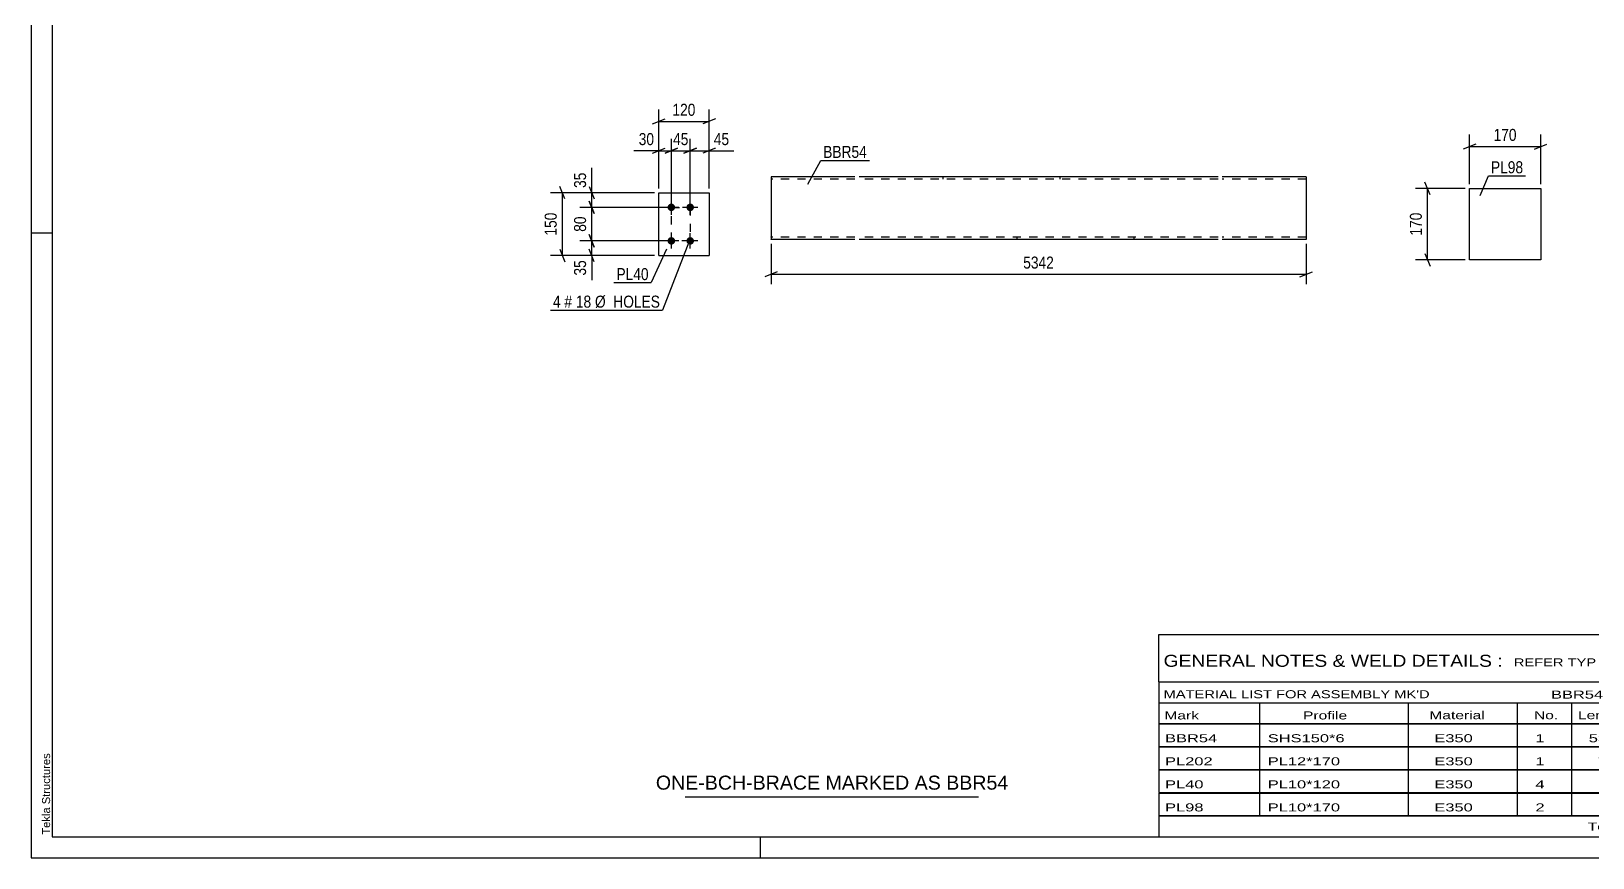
# Model space of a CAD drawing. Header units: millimetres. Extents: x 0 to 594, y 0 to 420.
# Drawn here: x 0 to 372.5, y 0 to 197.2 of the extents above; entities that cross this region are included whole.
import ezdxf

# ---------------------------------------------------------------- set-up
doc = ezdxf.new("R2010")
doc.units = ezdxf.units.MM
doc.linetypes.add('DXK_LINE_DOT2', pattern=[3.9198, 1.9599, -1.9599])
doc.styles.add('Arial', font='ARIAL.TTF', dxfattribs={"height": 0.2})
doc.styles.add('Arial Narrow', font='ARIALN.TTF', dxfattribs={"height": 0.2})

# ---------------------------------------------------------------- blocks, each defined once
blk = doc.blocks.new('Unknown-580609339-1130')
at = {"color": 5, "linetype": 'Continuous'}
for p, q in [((0, 420), (0, 0)), ((5, 415), (5, 5)), ((5, 149), (0, 149)), ((5, 5), (589, 5)), ((174, 0), (174, 5)), ((0, 0), (594, 0))]:
    blk.add_line(p, q, dxfattribs=at)
at = {"color": 174, "linetype": 'Continuous', "style": 'Arial'}
blk.add_text('Tekla Structures', height=1.9102, rotation=90, dxfattribs=at).set_placement((4.5, 5.5))
blk = doc.blocks.new('Part-580609339-2167 - 2161')
at = {"color": 2, "linetype": 'Continuous'}
for p, q in [((149.71, 143.67), (149.71, 158.67)), ((149.71, 158.67), (161.71, 158.67)), ((161.71, 158.67), (161.71, 143.67)), ((149.71, 143.67), (149.71, 143.67)), ((149.71, 143.67), (161.71, 143.67)), ((161.71, 143.67), (161.71, 143.67))]:
    blk.add_line(p, q, dxfattribs=at)
at = {"color": 7, "linetype": 'DXK_LINE_DOT2'}
for p, q in [((149.71, 158.67), (161.71, 158.67)), ((149.71, 143.67), (161.71, 143.67))]:
    blk.add_line(p, q, dxfattribs=at)
blk = doc.blocks.new('Bolt-580609339-2200 - 2161')
at = {"linetype": 'Continuous'}
for points in [[(152.71, 156.07), (152.9, 156.05), (153.08, 155.99), (153.24, 155.9), (153.38, 155.77), (153.49, 155.62), (153.57, 155.45), (153.61, 155.27), (153.61, 155.08), (153.57, 154.89), (153.49, 154.72), (153.38, 154.57), (153.24, 154.44), (153.08, 154.35), (152.9, 154.29), (152.71, 154.27), (152.52, 154.29), (152.34, 154.35), (152.18, 154.44), (152.04, 154.57), (151.93, 154.72), (151.86, 154.89), (151.82, 155.08), (151.82, 155.27), (151.86, 155.45), (151.93, 155.62), (152.04, 155.77), (152.18, 155.9), (152.34, 155.99), (152.52, 156.05)], [(157.21, 156.07), (157.4, 156.05), (157.58, 155.99), (157.74, 155.9), (157.88, 155.77), (157.99, 155.62), (158.07, 155.45), (158.11, 155.27), (158.11, 155.08), (158.07, 154.89), (157.99, 154.72), (157.88, 154.57), (157.74, 154.44), (157.58, 154.35), (157.4, 154.29), (157.21, 154.27), (157.02, 154.29), (156.84, 154.35), (156.68, 154.44), (156.54, 154.57), (156.43, 154.72), (156.36, 154.89), (156.32, 155.08), (156.32, 155.27), (156.36, 155.45), (156.43, 155.62), (156.54, 155.77), (156.68, 155.9), (156.84, 155.99), (157.02, 156.05)], [(152.71, 148.07), (152.9, 148.05), (153.08, 147.99), (153.24, 147.9), (153.38, 147.77), (153.49, 147.62), (153.57, 147.45), (153.61, 147.27), (153.61, 147.08), (153.57, 146.89), (153.49, 146.72), (153.38, 146.57), (153.24, 146.44), (153.08, 146.35), (152.9, 146.29), (152.71, 146.27), (152.52, 146.29), (152.34, 146.35), (152.18, 146.44), (152.04, 146.57), (151.93, 146.72), (151.86, 146.89), (151.82, 147.08), (151.82, 147.27), (151.86, 147.45), (151.93, 147.62), (152.04, 147.77), (152.18, 147.9), (152.34, 147.99), (152.52, 148.05)], [(157.21, 148.07), (157.4, 148.05), (157.58, 147.99), (157.74, 147.9), (157.88, 147.77), (157.99, 147.62), (158.07, 147.45), (158.11, 147.27), (158.11, 147.08), (158.07, 146.89), (157.99, 146.72), (157.88, 146.57), (157.74, 146.44), (157.58, 146.35), (157.4, 146.29), (157.21, 146.27), (157.02, 146.29), (156.84, 146.35), (156.68, 146.44), (156.54, 146.57), (156.43, 146.72), (156.36, 146.89), (156.32, 147.08), (156.32, 147.27), (156.36, 147.45), (156.43, 147.62), (156.54, 147.77), (156.68, 147.9), (156.84, 147.99), (157.02, 148.05)]]:
    blk.add_hatch(color=1, dxfattribs=at).paths.add_polyline_path(points)
at = {"color": 1, "linetype": 'Continuous'}
for p, q in [((152.71, 153.37), (152.71, 156.97)), ((157.21, 153.37), (157.21, 156.97)), ((154.51, 155.17), (150.91, 155.17)), ((159.01, 155.17), (155.41, 155.17)), ((154.51, 147.17), (150.91, 147.17)), ((152.71, 145.37), (152.71, 148.97)), ((159.01, 147.17), (155.41, 147.17)), ((157.21, 145.37), (157.21, 148.97))]:
    blk.add_line(p, q, dxfattribs=at)
blk = doc.blocks.new('Part-580609339-2404 - 2398')
at = {"color": 2, "linetype": 'Continuous'}
for p, q in [((343.11, 159.67), (360.11, 159.67)), ((343.11, 142.67), (343.11, 159.67)), ((360.11, 159.67), (360.11, 142.67)), ((360.11, 142.67), (343.11, 142.67))]:
    blk.add_line(p, q, dxfattribs=at)
blk = doc.blocks.new('Part-580609339-2436 - 2428')
at = {"color": 2, "linetype": 'Continuous'}
for p, q in [((176.49, 162.47), (176.49, 147.56)), ((196.49, 162.47), (176.49, 162.47)), ((283.15, 162.47), (197.49, 162.47)), ((304.15, 162.47), (284.15, 162.47)), ((304.15, 162.47), (304.15, 147.47)), ((176.49, 147.47), (176.49, 147.56)), ((196.49, 147.47), (176.49, 147.47)), ((283.15, 147.47), (197.49, 147.47)), ((304.15, 147.47), (284.15, 147.47))]:
    blk.add_line(p, q, dxfattribs=at)
at = {"color": 7, "linetype": 'DXK_LINE_DOT2'}
for p, q in [((196.49, 161.87), (176.49, 161.87)), ((283.15, 161.87), (197.49, 161.87)), ((217.49, 162.47), (217.49, 161.87)), ((245.41, 162.47), (245.41, 161.87)), ((304.15, 161.87), (284.15, 161.87)), ((176.49, 148.07), (176.49, 148.12)), ((196.49, 148.07), (176.49, 148.07)), ((283.15, 148.07), (197.49, 148.07)), ((235.23, 147.47), (235.23, 148.07)), ((263.15, 147.47), (263.15, 148.07)), ((304.15, 148.07), (284.15, 148.07)), ((304.15, 148.07), (304.15, 148.12))]:
    blk.add_line(p, q, dxfattribs=at)
blk = doc.blocks.new('Rectangle-580609339-2384 - 2161')
at = {"color": 1, "linetype": 'DXK_LINE_DOT2'}
blk.add_lwpolyline([(152.71, 155.17), (157.21, 155.17), (157.21, 147.17), (152.71, 147.17), (152.71, 155.17)], close=True, dxfattribs=at)
blk = doc.blocks.new('StraightDimension-580609339-2344 - 2161')
at = {"color": 7, "linetype": 'Continuous'}
for p, q in [((152.71, 156.17), (152.71, 171.52)), ((157.21, 156.17), (157.21, 171.52)), ((151.21, 168.07), (154.21, 169.27)), ((152.71, 168.67), (157.21, 168.67)), ((158.71, 169.27), (155.71, 168.07))]:
    blk.add_line(p, q, dxfattribs=at)
at = {"color": 0}
blk.add_wipeout([(157.39, 169.42), (157.39, 173.62), (152.53, 173.62), (152.53, 169.42)], dxfattribs=at)
at = {"color": 3, "style": 'Arial Narrow'}
blk.add_text('45', height=2.863, dxfattribs=at).set_placement((153.13, 170.02))
blk = doc.blocks.new('StraightDimension-580609339-2300 - 2161')
at = {"color": 7, "linetype": 'Continuous'}
for p, q in [((148.71, 158.67), (130.86, 158.67)), ((133.11, 160.17), (134.31, 157.17)), ((134.31, 153.67), (133.11, 156.67)), ((133.71, 155.17), (133.71, 158.67)), ((151.71, 155.17), (130.86, 155.17))]:
    blk.add_line(p, q, dxfattribs=at)
at = {"color": 0}
blk.add_wipeout([(132.96, 164.05), (128.76, 164.05), (128.76, 159.2), (132.96, 159.2)], dxfattribs=at)
at = {"color": 7, "linetype": 'Continuous'}
blk.add_line((133.71, 158.67), (133.71, 164.58), dxfattribs=at)
blk.add_line((133.71, 158.67), (133.71, 164.58), dxfattribs=at)
at = {"color": 3, "style": 'Arial Narrow'}
blk.add_text('35', height=2.863, rotation=90.0002, dxfattribs=at).set_placement((132.36, 159.8))
blk = doc.blocks.new('StraightDimension-580609339-2277 - 2161')
at = {"color": 7, "linetype": 'Continuous'}
for p, q in [((151.71, 147.17), (130.86, 147.17)), ((133.11, 148.67), (134.31, 145.67)), ((133.71, 143.67), (133.71, 147.17)), ((148.71, 143.67), (130.86, 143.67)), ((134.31, 142.17), (133.11, 145.17))]:
    blk.add_line(p, q, dxfattribs=at)
at = {"color": 0}
blk.add_wipeout([(132.96, 143.15), (128.76, 143.15), (128.76, 138.29), (132.96, 138.29)], dxfattribs=at)
at = {"color": 7, "linetype": 'Continuous'}
blk.add_line((133.71, 143.67), (133.71, 137.77), dxfattribs=at)
blk.add_line((133.71, 143.67), (133.71, 137.77), dxfattribs=at)
at = {"color": 3, "style": 'Arial Narrow'}
blk.add_text('35', height=2.863, rotation=90.0002, dxfattribs=at).set_placement((132.36, 138.89))
blk = doc.blocks.new('StraightDimension-580609339-2290 - 2161')
at = {"color": 7, "linetype": 'Continuous'}
for p, q in [((133.11, 156.67), (134.31, 153.67)), ((151.71, 155.17), (130.86, 155.17)), ((133.71, 147.17), (133.71, 155.17)), ((151.71, 147.17), (130.86, 147.17)), ((134.31, 145.67), (133.11, 148.67))]:
    blk.add_line(p, q, dxfattribs=at)
at = {"color": 0}
blk.add_wipeout([(132.96, 153.6), (128.76, 153.6), (128.76, 148.74), (132.96, 148.74)], dxfattribs=at)
at = {"color": 3, "style": 'Arial Narrow'}
blk.add_text('80', height=2.863, rotation=90.0002, dxfattribs=at).set_placement((132.36, 149.34))
blk = doc.blocks.new('StraightDimension-580609339-2314 - 2161')
at = {"color": 7, "linetype": 'Continuous'}
for p, q in [((148.71, 158.67), (123.86, 158.67)), ((127.31, 157.17), (126.11, 160.17)), ((126.71, 143.67), (126.71, 158.67)), ((148.71, 143.67), (123.86, 143.67)), ((126.11, 145.17), (127.31, 142.17))]:
    blk.add_line(p, q, dxfattribs=at)
at = {"color": 0}
blk.add_wipeout([(125.96, 154.51), (121.76, 154.51), (121.76, 147.83), (125.96, 147.83)], dxfattribs=at)
at = {"color": 3, "style": 'Arial Narrow'}
blk.add_text('150', height=2.863, rotation=90.0002, dxfattribs=at).set_placement((125.36, 148.43))
blk = doc.blocks.new('StraightDimension-580609339-2331 - 2161')
at = {"color": 7, "linetype": 'Continuous'}
for p, q in [((149.71, 159.67), (149.71, 171.52)), ((152.71, 156.17), (152.71, 171.52)), ((148.21, 168.07), (151.21, 169.27)), ((149.71, 168.67), (152.71, 168.67)), ((154.21, 169.27), (151.21, 168.07))]:
    blk.add_line(p, q, dxfattribs=at)
at = {"color": 0}
blk.add_wipeout([(149.19, 169.42), (149.19, 173.62), (144.33, 173.62), (144.33, 169.42)], dxfattribs=at)
at = {"color": 7, "linetype": 'Continuous'}
blk.add_line((149.71, 168.67), (143.8, 168.67), dxfattribs=at)
blk.add_line((149.71, 168.67), (143.8, 168.67), dxfattribs=at)
at = {"color": 3, "style": 'Arial Narrow'}
blk.add_text('30', height=2.863, dxfattribs=at).set_placement((144.93, 170.02))
blk = doc.blocks.new('StraightDimension-580609339-2354 - 2161')
at = {"color": 7, "linetype": 'Continuous'}
for p, q in [((157.21, 156.17), (157.21, 171.52)), ((161.71, 159.67), (161.71, 171.52)), ((155.71, 168.07), (158.71, 169.27)), ((157.21, 168.67), (161.71, 168.67)), ((163.21, 169.27), (160.21, 168.07))]:
    blk.add_line(p, q, dxfattribs=at)
at = {"color": 0}
blk.add_wipeout([(167.09, 169.42), (167.09, 173.62), (162.24, 173.62), (162.24, 169.42)], dxfattribs=at)
at = {"color": 7, "linetype": 'Continuous'}
blk.add_line((161.71, 168.67), (167.62, 168.67), dxfattribs=at)
blk.add_line((161.71, 168.67), (167.62, 168.67), dxfattribs=at)
at = {"color": 3, "style": 'Arial Narrow'}
blk.add_text('45', height=2.863, dxfattribs=at).set_placement((162.84, 170.02))
blk = doc.blocks.new('StraightDimension-580609339-2368 - 2161')
at = {"color": 7, "linetype": 'Continuous'}
for p, q in [((148.21, 175.07), (151.21, 176.27)), ((149.71, 159.67), (149.71, 178.52)), ((149.71, 175.67), (161.71, 175.67)), ((163.21, 176.27), (160.21, 175.07)), ((161.71, 159.67), (161.71, 178.52))]:
    blk.add_line(p, q, dxfattribs=at)
at = {"color": 0}
blk.add_wipeout([(159.05, 176.42), (159.05, 180.62), (152.37, 180.62), (152.37, 176.42)], dxfattribs=at)
at = {"color": 3, "style": 'Arial Narrow'}
blk.add_text('120', height=2.863, dxfattribs=at).set_placement((152.97, 177.02))
blk = doc.blocks.new('StraightDimension-580609339-2406 - 2398')
at = {"color": 7, "linetype": 'Continuous'}
for p, q in [((343.11, 160.67), (343.11, 172.52)), ((360.11, 160.67), (360.11, 172.52)), ((344.61, 170.27), (341.61, 169.07)), ((343.11, 169.67), (360.11, 169.67)), ((358.61, 169.07), (361.61, 170.27))]:
    blk.add_line(p, q, dxfattribs=at)
at = {"color": 0}
blk.add_wipeout([(354.95, 170.42), (354.95, 174.62), (348.27, 174.62), (348.27, 170.42)], dxfattribs=at)
at = {"color": 3, "style": 'Arial Narrow'}
blk.add_text('170', height=2.863, dxfattribs=at).set_placement((348.87, 171.02))
blk = doc.blocks.new('StraightDimension-580609339-2417 - 2398')
at = {"color": 7, "linetype": 'Continuous'}
for p, q in [((333.71, 158.17), (332.51, 161.17)), ((342.11, 159.67), (330.26, 159.67)), ((333.11, 142.67), (333.11, 159.67)), ((342.11, 142.67), (330.26, 142.67)), ((332.51, 144.17), (333.71, 141.17))]:
    blk.add_line(p, q, dxfattribs=at)
at = {"color": 0}
blk.add_wipeout([(332.36, 154.51), (328.16, 154.51), (328.16, 147.83), (332.36, 147.83)], dxfattribs=at)
at = {"color": 3, "style": 'Arial Narrow'}
blk.add_text('170', height=2.863, rotation=90.0002, dxfattribs=at).set_placement((331.76, 148.43))
blk = doc.blocks.new('StraightDimension-580609339-2441 - 2428')
at = {"color": 7, "linetype": 'Continuous'}
for p, q in [((176.49, 146.47), (176.49, 136.81)), ((304.15, 146.47), (304.15, 136.81)), ((177.99, 139.81), (174.99, 138.61)), ((176.49, 139.21), (304.15, 139.21)), ((302.65, 138.61), (305.65, 139.81))]:
    blk.add_line(p, q, dxfattribs=at)
at = {"color": 0}
blk.add_wipeout([(244.57, 139.96), (244.57, 144.16), (236.06, 144.16), (236.06, 139.96)], dxfattribs=at)
at = {"color": 3, "style": 'Arial Narrow'}
blk.add_text('5342', height=2.863, dxfattribs=at).set_placement((236.66, 140.56))
blk = doc.blocks.new('Unknown-580609339-4168')
at = {"color": 7, "linetype": 'Continuous'}
for p, q in [((269, 53.25), (429, 53.25)), ((269, 42), (269, 53.25)), ((429, 53.25), (429, 42)), ((269, 42), (429, 42)), ((269, 42), (269, 37)), ((429, 42), (429, 37)), ((269, 37), (429, 37)), ((269, 37), (269, 32)), ((293, 37), (293, 32)), ((328.5, 37), (328.5, 32)), ((354.5, 37), (354.5, 32)), ((367.5, 37), (367.5, 32)), ((385, 37), (385, 32)), ((407, 37), (407, 32)), ((429, 37), (429, 32)), ((269, 32), (429, 32)), ((269, 31.95), (269, 26.55)), ((269, 31.95), (429, 31.95)), ((293, 32), (293, 26.5)), ((328.5, 32), (328.5, 26.5)), ((354.5, 32), (354.5, 26.5)), ((367.5, 32), (367.5, 26.5)), ((385, 32), (385, 26.5)), ((407, 32), (407, 26.5)), ((429, 31.95), (429, 26.55)), ((269, 26.55), (429, 26.55)), ((269, 26.45), (269, 21.05)), ((269, 26.45), (429, 26.45)), ((293, 26.5), (293, 21)), ((328.5, 26.5), (328.5, 21)), ((354.5, 26.5), (354.5, 21)), ((367.5, 26.5), (367.5, 21)), ((385, 26.5), (385, 21)), ((407, 26.5), (407, 21)), ((429, 26.45), (429, 21.05)), ((269, 21.05), (429, 21.05)), ((269, 20.95), (269, 15.55)), ((269, 20.95), (429, 20.95)), ((293, 21), (293, 15.5)), ((328.5, 21), (328.5, 15.5)), ((354.5, 21), (354.5, 15.5)), ((367.5, 21), (367.5, 15.5)), ((385, 21), (385, 15.5)), ((407, 21), (407, 15.5)), ((429, 20.95), (429, 15.55)), ((269, 15.55), (429, 15.55)), ((269, 15.45), (269, 10.05)), ((269, 15.45), (429, 15.45)), ((293, 15.5), (293, 10)), ((328.5, 15.5), (328.5, 10)), ((354.5, 15.5), (354.5, 10)), ((367.5, 15.5), (367.5, 10)), ((385, 15.5), (385, 10)), ((407, 15.5), (407, 10)), ((429, 15.45), (429, 10.05)), ((269, 10.05), (429, 10.05)), ((269, 10), (429, 10)), ((269, 10), (269, 5)), ((385, 10), (385, 5)), ((407, 10), (407, 5)), ((429, 10), (429, 5)), ((269, 5), (429, 5))]:
    blk.add_line(p, q, dxfattribs=at)
at = {"color": 7, "style": 'Arial Narrow'}
for s, height, width, p in [('GENERAL NOTES & WELD DETAILS :', 2.8633, 1.4, (270.15, 45.56)), ('REFER TYP DRAWING TYP-01', 1.9089, 1.6, (353.7, 45.66)), ("MATERIAL LIST FOR ASSEMBLY MK'D", 1.9089, 1.6, (270.15, 38.06)), ('BBR54', 1.909, 1.794707, (362.57, 37.97)), ('1', 1.91, 1.794707, (391.08, 38.06)), ('No. Required', 1.9089, 1.6, (400.41, 38.06)), ('Mark', 1.909, 1.7, (270.34, 33)), ('Profile', 1.909, 1.7, (303.41, 33)), ('Material', 1.909, 1.7, (333.54, 33.06)), ('No.', 1.909, 1.7, (358.5, 33.06)), ('Length', 1.909, 1.7, (369, 33.06)), ('Area', 1.909, 1.7, (391.5, 33.06)), ('Weight', 1.909, 1.7, (411, 33.06))]:
    blk.add_text(s, height=height, dxfattribs=dict(at, width=width)).set_placement(p)
at = {"color": 7, "linetype": 'Continuous', "style": 'Arial Narrow'}
for s, height, width, p in [('BBR54', 1.909, 1.794707, (270.5, 27.56)), ('SHS150*6', 1.909, 1.794707, (295, 27.56)), ('E350', 1.909, 1.794707, (334.74, 27.56)), ('1', 1.91, 1.794707, (358.86, 27.56)), ('5342', 1.909, 1.794707, (371.58, 27.56)), ('3.2', 1.909, 1.794707, (395.32, 27.56)), ('144.6', 1.909, 1.794707, (411.96, 27.56)), ('PL202', 1.909, 1.794707, (270.5, 22.06)), ('PL12*170', 1.909, 1.794707, (295, 22.06)), ('E350', 1.909, 1.794707, (334.74, 22.06)), ('1', 1.91, 1.794707, (358.86, 22.06)), ('706', 1.909, 1.794707, (373.77, 22.06)), ('0.3', 1.909, 1.794707, (395.32, 22.06)), ('11.3', 1.909, 1.794707, (414.14, 22.06)), ('PL40', 1.909, 1.794707, (270.5, 16.56)), ('PL10*120', 1.909, 1.794707, (295, 16.56)), ('E350', 1.909, 1.794707, (334.74, 16.56)), ('4', 1.91, 1.794707, (358.86, 16.56)), ('150', 1.909, 1.794707, (373.77, 16.56)), ('0.0', 1.909, 1.794707, (395.32, 16.56)), ('5.7', 1.909, 1.794707, (416.33, 16.56)), ('PL98', 1.909, 1.794707, (270.5, 11.06)), ('PL10*170', 1.909, 1.794707, (295, 11.06)), ('E350', 1.909, 1.794707, (334.74, 11.06)), ('2', 1.91, 1.794707, (358.86, 11.06)), ('170', 1.909, 1.794707, (373.77, 11.06)), ('0.1', 1.909, 1.794707, (395.32, 11.06)), ('4.5', 1.909, 1.794707, (416.33, 11.06)), ('Total', 1.909, 1.7, (371.33, 6.5)), ('3.8', 1.909, 1.794707, (394.83, 6.5)), ('166.1', 1.909, 1.794707, (411.96, 6.5))]:
    blk.add_text(s, height=height, dxfattribs=dict(at, width=width)).set_placement(p)
blk = doc.blocks.new('Unknown-580609339-4169')
at = {"color": 7, "linetype": 'Continuous'}
blk.add_line((156, 14.5), (226, 14.5), dxfattribs=at)
at = {"color": 7, "style": 'Arial'}
blk.add_text('ONE-BCH-BRACE MARKED AS BBR54', height=3.3428, dxfattribs=at).set_placement((149.02, 16.25))
blk = doc.blocks.new('Mark-580609339-2163 - 2161')
at = {"color": 0}
blk.add_wipeout([(147.3, 137.81), (147.3, 140.81), (139.62, 140.81), (139.62, 137.81)], dxfattribs=at)
blk.add_wipeout([(147.3, 137.81), (147.3, 140.81), (139.62, 140.81), (139.62, 137.81)], dxfattribs=at)
at = {"color": 30, "linetype": 'Continuous'}
for p in [(151.55, 145.17), (139.02, 137.21)]:
    blk.add_line(p, (147.9, 137.21), dxfattribs=at)
at = {"color": 3, "style": 'Arial Narrow'}
blk.add_text('PL40', height=2.863, dxfattribs=at).set_placement((139.62, 137.81))
blk = doc.blocks.new('Mark-580609339-2196 - 2161')
at = {"color": 0}
blk.add_wipeout([(126.3, 131.24), (126.3, 134.24), (124.47, 134.24), (124.47, 131.24)], dxfattribs=at)
blk.add_wipeout([(126.3, 131.24), (126.3, 134.24), (124.47, 134.24), (124.47, 131.24)], dxfattribs=at)
blk.add_wipeout([(129.03, 131.24), (129.03, 134.24), (127.2, 134.24), (127.2, 131.24)], dxfattribs=at)
blk.add_wipeout([(129.03, 131.24), (129.03, 134.24), (127.2, 134.24), (127.2, 131.24)], dxfattribs=at)
at = {"color": 3, "style": 'Arial Narrow'}
blk.add_text('4', height=2.86, dxfattribs=at).set_placement((124.47, 131.24))
at = {"color": 0}
blk.add_wipeout([(133.59, 131.24), (133.59, 134.24), (129.93, 134.24), (129.93, 131.24)], dxfattribs=at)
blk.add_wipeout([(133.59, 131.24), (133.59, 134.24), (129.93, 134.24), (129.93, 131.24)], dxfattribs=at)
at = {"color": 3, "style": 'Arial Narrow'}
blk.add_text('#', height=2.86, dxfattribs=at).set_placement((127.2, 131.24))
at = {"color": 0}
blk.add_wipeout([(150.01, 131.24), (150.01, 134.24), (134.49, 134.24), (134.49, 131.24)], dxfattribs=at)
blk.add_wipeout([(150.01, 131.24), (150.01, 134.24), (134.49, 134.24), (134.49, 131.24)], dxfattribs=at)
at = {"color": 7, "linetype": 'Continuous'}
for p in [(157.04, 147.26), (123.87, 130.64)]:
    blk.add_line(p, (150.61, 130.64), dxfattribs=at)
at = {"color": 3, "style": 'Arial Narrow'}
for s, p in [('18', (129.93, 131.24)), ('Ø  HOLES', (134.49, 131.24))]:
    blk.add_text(s, height=2.863, dxfattribs=at).set_placement(p)
blk = doc.blocks.new('Mark-580609339-2400 - 2398')
at = {"color": 0}
blk.add_wipeout([(355.92, 163.3), (355.92, 166.3), (348.25, 166.3), (348.25, 163.3)], dxfattribs=at)
blk.add_wipeout([(355.92, 163.3), (355.92, 166.3), (348.25, 166.3), (348.25, 163.3)], dxfattribs=at)
at = {"color": 30, "linetype": 'Continuous'}
for p, q in [((345.69, 158.01), (347.65, 162.7)), ((347.65, 162.7), (356.52, 162.7))]:
    blk.add_line(p, q, dxfattribs=at)
at = {"color": 3, "style": 'Arial Narrow'}
blk.add_text('PL98', height=2.863, dxfattribs=at).set_placement((348.25, 163.3))
blk = doc.blocks.new('Mark-580609339-2432 - 2428')
at = {"color": 0}
blk.add_wipeout([(199.35, 166.97), (199.35, 169.97), (188.94, 169.97), (188.94, 166.97)], dxfattribs=at)
blk.add_wipeout([(199.35, 166.97), (199.35, 169.97), (188.94, 169.97), (188.94, 166.97)], dxfattribs=at)
at = {"color": 30, "linetype": 'Continuous'}
for p, q in [((185.29, 160.72), (188.34, 166.37)), ((188.34, 166.37), (199.95, 166.37))]:
    blk.add_line(p, q, dxfattribs=at)
at = {"color": 3, "style": 'Arial Narrow'}
blk.add_text('BBR54', height=2.863, dxfattribs=at).set_placement((188.94, 166.97))

msp = doc.modelspace()

# ---------------------------------------------------------------- block references
for name in ['Unknown-580609339-1130', 'Part-580609339-2436 - 2428', 'Part-580609339-2167 - 2161', 'Bolt-580609339-2200 - 2161', 'Part-580609339-2404 - 2398', 'Rectangle-580609339-2384 - 2161', 'Unknown-580609339-4168', 'Unknown-580609339-4169']:
    msp.add_blockref(name, (0, 0))

# ---------------------------------------------------------------- next in the draw order: block references
for name in ['StraightDimension-580609339-2344 - 2161', 'StraightDimension-580609339-2406 - 2398', 'Mark-580609339-2432 - 2428', 'StraightDimension-580609339-2277 - 2161', 'StraightDimension-580609339-2441 - 2428']:
    msp.add_blockref(name, (0, 0))

# ---------------------------------------------------------------- next in the draw order: block references
for name in ['StraightDimension-580609339-2300 - 2161', 'Mark-580609339-2400 - 2398', 'StraightDimension-580609339-2417 - 2398']:
    msp.add_blockref(name, (0, 0))

# ---------------------------------------------------------------- next in the draw order: block references
msp.add_blockref('StraightDimension-580609339-2290 - 2161', (0, 0))

# ---------------------------------------------------------------- next in the draw order: block references
msp.add_blockref('StraightDimension-580609339-2314 - 2161', (0, 0))

# ---------------------------------------------------------------- next in the draw order: block references
for name in ['StraightDimension-580609339-2331 - 2161', 'Mark-580609339-2163 - 2161']:
    msp.add_blockref(name, (0, 0))

# ---------------------------------------------------------------- next in the draw order: block references
for name in ['StraightDimension-580609339-2354 - 2161', 'Mark-580609339-2196 - 2161']:
    msp.add_blockref(name, (0, 0))

# ---------------------------------------------------------------- next in the draw order: block references
msp.add_blockref('StraightDimension-580609339-2368 - 2161', (0, 0))

doc.saveas('drawing.dxf')
